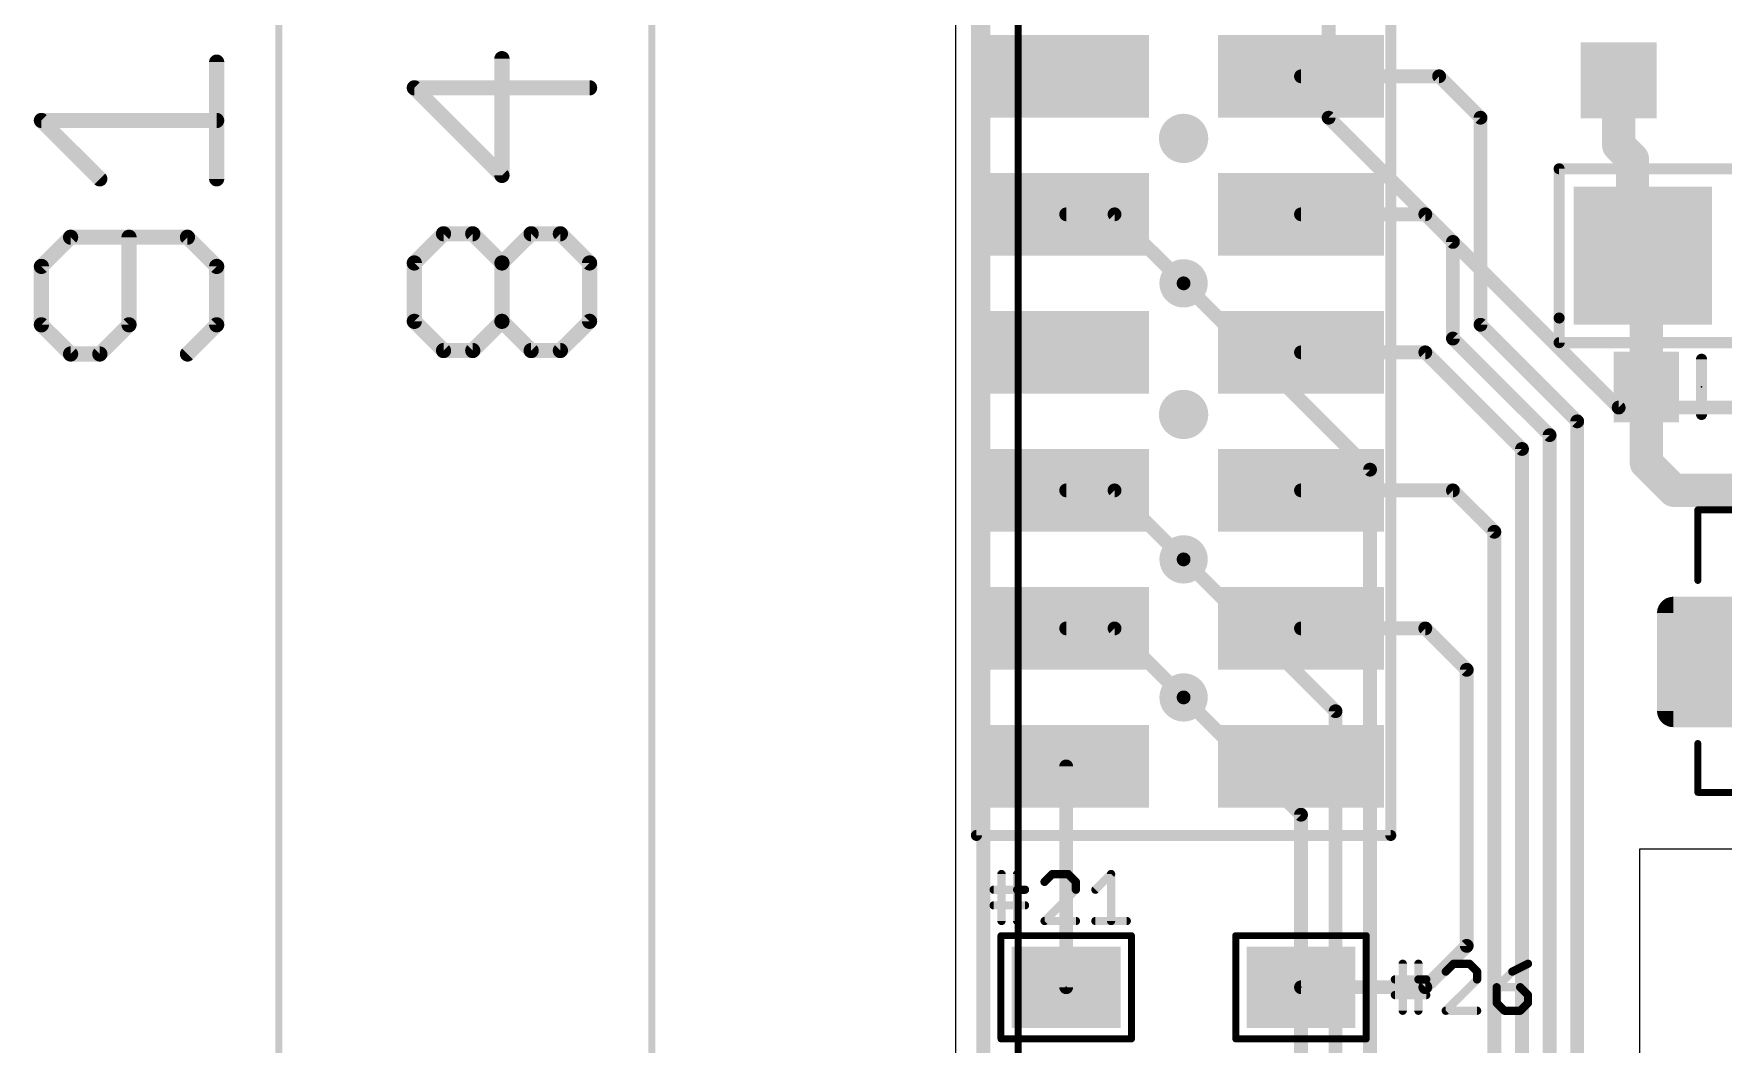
# Model space of a CAD drawing. Extents: x -17 to 57, y -6 to 105.
# Drawn here: x -16.95 to 14.11, y 23.59 to 42.18 of the extents above; entities that cross this region are included whole.
import ezdxf

# ---------------------------------------------------------------- set-up
doc = ezdxf.new("R2010")
doc.units = 0
for name, color, linetype in [('1', 12, 'CONTINUOUS'), ('16', 132, 'CONTINUOUS'), ('18', 110, 'CONTINUOUS'), ('20', 4, 'CONTINUOUS'), ('21', 40, 'CONTINUOUS'), ('22', 6, 'CONTINUOUS'), ('23', 53, 'CONTINUOUS'), ('48', 253, 'CONTINUOUS')]:
    doc.layers.add(name, color=color, linetype=linetype)

# ---------------------------------------------------------------- blocks, each defined once
blk = doc.blocks.new('RECT')
blk.add_solid([(-0.5, -0.5), (0.5, -0.5), (-0.5, 0.5), (0.5, 0.5)])
blk = doc.blocks.new('RECT384000X384000R25')
at = {"const_width": 0.3}
blk.add_lwpolyline([(1.05, -0.9), (1.05, 0.9, 0.4142), (0.9, 1.05), (-0.9, 1.05, 0.4142), (-1.05, 0.9), (-1.05, -0.9, 0.4142), (-0.9, -1.05), (0.9, -1.05, 0.4142)], format="xyb", close=True, dxfattribs=at)
blk.add_solid([(-0.9254, -0.9254), (0.9254, -0.9254), (-0.9254, 0.9254), (0.9254, 0.9254)])
blk = doc.blocks.new('ROUNDV')
at = {"const_width": 0.5}
blk.add_lwpolyline([(0, -0.25, 1), (0, 0.25, 1), (0, -0.25)], format="xyb", dxfattribs=at)

msp = doc.modelspace()

# ---------------------------------------------------------------- linework, layer by layer
at = {"layer": '1'}
for points, const_width in [([(0.508, 0), (0.508, 85.09)], 0.254), ([(12.192, 41.33), (12.192, 40.132)], 0.6096), ([(8.89, 41.402), (6.35, 41.402)], 0.254), ([(9.652, 40.64), (8.89, 41.402)], 0.254), ([(9.652, 36.83), (9.652, 40.64)], 0.254), ([(12.192, 40.132), (12.446, 39.878)], 0.6096), ([(12.446, 39.878), (12.446, 38.2905)], 0.6096), ([(2.032, 38.862), (2.921, 38.862)], 0.254), ([(2.921, 38.862), (4.191, 37.592)], 0.254), ([(8.636, 38.862), (6.35, 38.862)], 0.254), ([(9.144, 38.354), (8.636, 38.862)], 0.254), ([(12.446, 38.2905), (12.6365, 38.1)], 0.6096), ([(9.144, 36.576), (9.144, 38.354)], 0.254), ([(12.7, 38.0365), (12.6365, 38.1)], 0.6096), ([(12.7, 35.687), (12.7, 38.0365)], 0.6096), ([(10.922, 34.798), (9.144, 36.576)], 0.254), ([(11.43, 35.052), (9.652, 36.83)], 0.254), ([(8.636, 36.322), (6.35, 36.322)], 0.254), ([(10.414, 34.544), (8.636, 36.322)], 0.254), ([(12.7, 34.29), (12.7, 35.687)], 0.6096), ([(11.43, 15.748), (11.43, 35.052)], 0.254), ([(10.922, 18.542), (10.922, 34.798)], 0.254), ([(10.414, 20.574), (10.414, 34.544)], 0.254), ([(13.208, 33.782), (12.7, 34.29)], 0.6096), ([(2.032, 33.782), (2.921, 33.782)], 0.254), ([(2.921, 33.782), (4.191, 32.512)], 0.254), ([(9.144, 33.782), (6.35, 33.782)], 0.254), ([(9.906, 33.02), (9.144, 33.782)], 0.254), ([(14.732, 33.782), (13.208, 33.782)], 0.6096), ([(9.906, 22.86), (9.906, 33.02)], 0.254), ([(2.032, 31.242), (2.921, 31.242)], 0.254), ([(2.921, 31.242), (4.191, 29.972)], 0.254), ([(8.636, 31.242), (6.35, 31.242)], 0.254), ([(9.398, 30.48), (8.636, 31.242)], 0.254), ([(9.398, 25.4), (9.398, 30.48)], 0.254), ([(2.032, 28.702), (2.032, 24.638)], 0.254), ([(8.636, 24.638), (9.398, 25.4)], 0.254), ([(6.35, 24.638), (8.636, 24.638)], 0.254)]:
    msp.add_lwpolyline(points, dxfattribs=dict(at, const_width=const_width))
for points, const_width in [([(12.3444, 41.33, 1), (12.0396, 41.33)], 0.3048), ([(6.35, 41.4655, 1), (6.35, 41.3385)], 0.127), ([(8.9349, 41.4469, 1), (8.8451, 41.3571)], 0.127), ([(8.89, 41.3385, 1), (8.89, 41.4655)], 0.127), ([(9.7155, 40.64, 1), (9.5885, 40.64)], 0.127), ([(9.6071, 40.5951, 1), (9.6969, 40.6849)], 0.127), ([(12.2998, 40.2398, 1), (12.0842, 40.0242)], 0.3048), ([(12.0396, 40.132, 1), (12.3444, 40.132)], 0.3048), ([(12.5984, 39.878, 1), (12.2936, 39.878)], 0.3048), ([(12.3382, 39.7702, 1), (12.5538, 39.9858)], 0.3048), ([(2.032, 38.9255, 1), (2.032, 38.7985)], 0.127), ([(2.9659, 38.9069, 1), (2.8761, 38.8171)], 0.127), ([(2.921, 38.7985, 1), (2.921, 38.9255)], 0.127), ([(6.35, 38.9255, 1), (6.35, 38.7985)], 0.127), ([(8.6809, 38.9069, 1), (8.5911, 38.8171)], 0.127), ([(8.636, 38.7985, 1), (8.636, 38.9255)], 0.127), ([(12.5538, 38.3983, 1), (12.3382, 38.1827)], 0.3048), ([(9.2075, 38.354, 1), (9.0805, 38.354)], 0.127), ([(9.0991, 38.3091, 1), (9.1889, 38.3989)], 0.127), ([(12.2936, 38.2905, 1), (12.5984, 38.2905)], 0.3048), ([(12.7443, 38.2078, 1), (12.5287, 37.9922)], 0.3048), ([(12.5287, 37.9922, 1), (12.7443, 38.2078)], 0.3048), ([(12.8524, 38.0365, 1), (12.5476, 38.0365)], 0.3048), ([(12.5922, 37.9287, 1), (12.8078, 38.1443)], 0.3048), ([(4.1461, 37.5471, 1), (4.2359, 37.6369)], 0.127), ([(9.1889, 36.6209, 1), (9.0991, 36.5311)], 0.127), ([(9.6969, 36.8749, 1), (9.6071, 36.7851)], 0.127), ([(9.5885, 36.83, 1), (9.7155, 36.83)], 0.127), ([(6.35, 36.3855, 1), (6.35, 36.2585)], 0.127), ([(8.6809, 36.3669, 1), (8.5911, 36.2771)], 0.127), ([(8.636, 36.2585, 1), (8.636, 36.3855)], 0.127), ([(9.0805, 36.576, 1), (9.2075, 36.576)], 0.127), ([(12.8524, 35.687, 1), (12.5476, 35.687)], 0.3048), ([(12.5476, 35.687, 1), (12.8524, 35.687)], 0.3048), ([(11.4935, 35.052, 1), (11.3665, 35.052)], 0.127), ([(11.3851, 35.0071, 1), (11.4749, 35.0969)], 0.127), ([(10.9855, 34.798, 1), (10.8585, 34.798)], 0.127), ([(10.8771, 34.7531, 1), (10.9669, 34.8429)], 0.127), ([(10.4775, 34.544, 1), (10.3505, 34.544)], 0.127), ([(10.3691, 34.4991, 1), (10.4589, 34.5889)], 0.127), ([(12.8078, 34.3978, 1), (12.5922, 34.1822)], 0.3048), ([(12.5476, 34.29, 1), (12.8524, 34.29)], 0.3048), ([(2.032, 33.8455, 1), (2.032, 33.7185)], 0.127), ([(2.9659, 33.8269, 1), (2.8761, 33.7371)], 0.127), ([(2.921, 33.7185, 1), (2.921, 33.8455)], 0.127), ([(6.35, 33.8455, 1), (6.35, 33.7185)], 0.127), ([(9.1889, 33.8269, 1), (9.0991, 33.7371)], 0.127), ([(9.144, 33.7185, 1), (9.144, 33.8455)], 0.127), ([(13.208, 33.9344, 1), (13.208, 33.6296)], 0.3048), ([(13.1002, 33.6742, 1), (13.3158, 33.8898)], 0.3048), ([(9.9695, 33.02, 1), (9.8425, 33.02)], 0.127), ([(9.8611, 32.9751, 1), (9.9509, 33.0649)], 0.127), ([(4.1461, 32.4671, 1), (4.2359, 32.5569)], 0.127), ([(2.032, 31.3055, 1), (2.032, 31.1785)], 0.127), ([(2.9659, 31.2869, 1), (2.8761, 31.1971)], 0.127), ([(2.921, 31.1785, 1), (2.921, 31.3055)], 0.127), ([(6.35, 31.3055, 1), (6.35, 31.1785)], 0.127), ([(8.6809, 31.2869, 1), (8.5911, 31.1971)], 0.127), ([(8.636, 31.1785, 1), (8.636, 31.3055)], 0.127), ([(9.4615, 30.48, 1), (9.3345, 30.48)], 0.127), ([(9.3531, 30.4351, 1), (9.4429, 30.5249)], 0.127), ([(4.1461, 29.9271, 1), (4.2359, 30.0169)], 0.127), ([(2.0955, 28.702, 1), (1.9685, 28.702)], 0.127), ([(9.4429, 25.3551, 1), (9.3531, 25.4449)], 0.127), ([(9.3345, 25.4, 1), (9.4615, 25.4)], 0.127), ([(1.9685, 24.638, 1), (2.0955, 24.638)], 0.127), ([(6.35, 24.7015, 1), (6.35, 24.5745)], 0.127), ([(8.5911, 24.6829, 1), (8.6809, 24.5931)], 0.127), ([(8.636, 24.5745, 1), (8.636, 24.7015)], 0.127)]:
    msp.add_lwpolyline(points, format="xyb", dxfattribs=dict(at, const_width=const_width))
at = {"layer": '16', "const_width": 0.254}
for points in [[(0.508, 0), (0.508, 85.09)], [(6.858, 40.64), (6.858, 51.816)], [(12.192, 35.306), (6.858, 40.64)], [(4.191, 37.592), (7.62, 34.163)], [(12.192, 35.306), (34.29, 35.306)], [(7.62, 34.163), (7.62, 17.018)], [(4.191, 32.512), (6.985, 29.718)], [(4.191, 29.972), (6.35, 27.813)], [(6.985, 29.718), (6.985, 20.447)], [(6.35, 27.813), (6.35, 21.971)]]:
    msp.add_lwpolyline(points, dxfattribs=at)
at = {"layer": '16', "const_width": 0.127}
for points in [[(6.9029, 40.6849, 1), (6.8131, 40.5951)], [(6.7945, 40.64, 1), (6.9215, 40.64)], [(4.2359, 37.6369, 1), (4.1461, 37.5471)], [(12.192, 35.3695, 1), (12.192, 35.2425)], [(12.1471, 35.2611, 1), (12.2369, 35.3509)], [(7.6835, 34.163, 1), (7.5565, 34.163)], [(7.5751, 34.1181, 1), (7.6649, 34.2079)], [(4.2359, 32.5569, 1), (4.1461, 32.4671)], [(4.2359, 30.0169, 1), (4.1461, 29.9271)], [(7.0485, 29.718, 1), (6.9215, 29.718)], [(6.9401, 29.6731, 1), (7.0299, 29.7629)], [(6.4135, 27.813, 1), (6.2865, 27.813)], [(6.3051, 27.7681, 1), (6.3949, 27.8579)]]:
    msp.add_lwpolyline(points, format="xyb", dxfattribs=at)
at = {"layer": '20'}
for p, q in [((0, -3.81), (0, 88.646)), ((44.831, 27.178), (12.573, 27.178)), ((12.573, 27.178), (12.573, 16.002))]:
    msp.add_line(p, q, dxfattribs=at)
at = {"layer": '21'}
for points, const_width in [([(8.001, 78.232), (8.001, 27.432)], 0.2032), ([(0.381, 27.432), (0.381, 75.692)], 0.2032), ([(11.097, 36.954), (11.097, 39.7)], 0.2032), ([(11.097, 39.7), (18.902, 39.7)], 0.2032), ([(11.097, 36.5), (11.097, 36.954)], 0.2032), ([(18.902, 36.5), (11.097, 36.5)], 0.2032), ([(13.716, 36.195), (13.716, 35.179)], 0.2032), ([(15.848, 33.424), (13.648, 33.424)], 0.127), ([(13.648, 33.424), (13.648, 32.124)], 0.127), ([(13.648, 29.124), (13.648, 28.224)], 0.127), ([(13.648, 28.224), (43.248, 28.224)], 0.127), ([(8.001, 27.432), (0.381, 27.432)], 0.2032), ([(0.8427, 25.8572), (0.8427, 26.7215)], 0.1524), ([(1.1308, 26.7215), (1.1308, 25.8572)], 0.1524), ([(1.7782, 26.7215), (1.6342, 26.5775)], 0.1524), ([(2.0663, 26.7215), (1.7782, 26.7215)], 0.1524), ([(2.2104, 26.5775), (2.0663, 26.7215)], 0.1524), ([(2.5697, 26.4334), (2.8578, 26.7215)], 0.1524), ([(2.8578, 26.7215), (2.8578, 25.8572)], 0.1524), ([(0.6986, 26.4334), (1.1308, 26.4334)], 0.1524), ([(1.1308, 26.4334), (1.2749, 26.4334)], 0.1524), ([(1.6342, 25.8572), (2.2104, 26.4334)], 0.1524), ([(2.2104, 26.4334), (2.2104, 26.5775)], 0.1524), ([(0.6986, 26.1453), (1.2749, 26.1453)], 0.1524), ([(2.2104, 25.8572), (1.6342, 25.8572)], 0.1524), ([(2.5697, 25.8572), (3.1459, 25.8572)], 0.1524), ([(0.832, 23.688), (0.832, 25.588)], 0.127), ([(0.832, 25.588), (3.232, 25.588)], 0.127), ([(3.232, 25.588), (3.232, 23.688)], 0.127), ([(5.15, 23.688), (5.15, 25.588)], 0.127), ([(5.15, 25.588), (7.55, 25.588)], 0.127), ([(7.55, 25.588), (7.55, 23.688)], 0.127), ([(8.0772, 24.7824), (8.5094, 24.7824)], 0.1524), ([(8.2213, 24.2062), (8.2213, 25.0705)], 0.1524), ([(8.5094, 25.0705), (8.5094, 24.2062)], 0.1524), ([(8.5094, 24.7824), (8.6534, 24.7824)], 0.1524), ([(9.1568, 25.0705), (9.0127, 24.9265)], 0.1524), ([(9.0127, 24.2062), (9.5889, 24.7824)], 0.1524), ([(9.4449, 25.0705), (9.1568, 25.0705)], 0.1524), ([(9.5889, 24.9265), (9.4449, 25.0705)], 0.1524), ([(9.5889, 24.7824), (9.5889, 24.9265)], 0.1524), ([(10.2363, 24.9265), (9.9482, 24.6384)], 0.1524), ([(10.5245, 25.0705), (10.2363, 24.9265)], 0.1524), ([(8.0772, 24.4943), (8.6534, 24.4943)], 0.1524), ([(9.9482, 24.6384), (9.9482, 24.3503)], 0.1524), ([(10.3804, 24.6384), (9.9482, 24.6384)], 0.1524), ([(10.5245, 24.4943), (10.3804, 24.6384)], 0.1524), ([(10.5245, 24.3503), (10.5245, 24.4943)], 0.1524), ([(9.5889, 24.2062), (9.0127, 24.2062)], 0.1524), ([(9.9482, 24.3503), (10.0923, 24.2062)], 0.1524), ([(10.0923, 24.2062), (10.3804, 24.2062)], 0.1524), ([(10.3804, 24.2062), (10.5245, 24.3503)], 0.1524), ([(3.232, 23.688), (0.832, 23.688)], 0.127), ([(7.55, 23.688), (5.15, 23.688)], 0.127)]:
    msp.add_lwpolyline(points, dxfattribs=dict(at, const_width=const_width))
for points, const_width in [([(11.1478, 39.7, 1), (11.0462, 39.7)], 0.1016), ([(11.097, 39.7508, 1), (11.097, 39.6492)], 0.1016), ([(11.1478, 36.954, 1), (11.0462, 36.954)], 0.1016), ([(11.0462, 36.954, 1), (11.1478, 36.954)], 0.1016), ([(11.097, 36.5508, 1), (11.097, 36.4492)], 0.1016), ([(11.0462, 36.5, 1), (11.1478, 36.5)], 0.1016), ([(13.7668, 36.195, 1), (13.6652, 36.195)], 0.1016), ([(13.6652, 35.179, 1), (13.7668, 35.179)], 0.1016), ([(13.648, 33.4558, 1), (13.648, 33.3922)], 0.0635), ([(13.6798, 33.424, 1), (13.6163, 33.424)], 0.0635), ([(13.6163, 32.124, 1), (13.6798, 32.124)], 0.0635), ([(13.6798, 29.124, 1), (13.6163, 29.124)], 0.0635), ([(13.648, 28.2557, 1), (13.648, 28.1923)], 0.0635), ([(13.6163, 28.224, 1), (13.6798, 28.224)], 0.0635), ([(0.381, 27.4828, 1), (0.381, 27.3812)], 0.1016), ([(0.3302, 27.432, 1), (0.4318, 27.432)], 0.1016), ([(7.9502, 27.432, 1), (8.0518, 27.432)], 0.1016), ([(8.001, 27.3812, 1), (8.001, 27.4828)], 0.1016), ([(0.8808, 26.7215, 1), (0.8046, 26.7215)], 0.0762), ([(1.1689, 26.7215, 1), (1.0927, 26.7215)], 0.0762), ([(1.7782, 26.7596, 1), (1.7782, 26.6834)], 0.0762), ([(1.8052, 26.6946, 1), (1.7513, 26.7485)], 0.0762), ([(2.0933, 26.7485, 1), (2.0394, 26.6946)], 0.0762), ([(2.0663, 26.6834, 1), (2.0663, 26.7596)], 0.0762), ([(2.8959, 26.7215, 1), (2.8197, 26.7215)], 0.0762), ([(2.8847, 26.6946, 1), (2.8309, 26.7485)], 0.0762), ([(0.6986, 26.4715, 1), (0.6986, 26.3953)], 0.0762), ([(1.1308, 26.4715, 1), (1.1308, 26.3953)], 0.0762), ([(1.1308, 26.3953, 1), (1.1308, 26.4715)], 0.0762), ([(1.2749, 26.3953, 1), (1.2749, 26.4715)], 0.0762), ([(1.6072, 26.6044, 1), (1.6611, 26.5505)], 0.0762), ([(2.2485, 26.5775, 1), (2.1723, 26.5775)], 0.0762), ([(2.1723, 26.4334, 1), (2.2485, 26.4334)], 0.0762), ([(2.1834, 26.5505, 1), (2.2373, 26.6044)], 0.0762), ([(2.2373, 26.4065, 1), (2.1834, 26.4604)], 0.0762), ([(2.5427, 26.4604, 1), (2.5966, 26.4065)], 0.0762), ([(0.6986, 26.1834, 1), (0.6986, 26.1072)], 0.0762), ([(1.2749, 26.1072, 1), (1.2749, 26.1834)], 0.0762), ([(0.8046, 25.8572, 1), (0.8808, 25.8572)], 0.0762), ([(1.0927, 25.8572, 1), (1.1689, 25.8572)], 0.0762), ([(1.6342, 25.8953, 1), (1.6342, 25.8191)], 0.0762), ([(1.6072, 25.8841, 1), (1.6611, 25.8303)], 0.0762), ([(2.2104, 25.8191, 1), (2.2104, 25.8953)], 0.0762), ([(2.5697, 25.8953, 1), (2.5697, 25.8191)], 0.0762), ([(2.8197, 25.8572, 1), (2.8959, 25.8572)], 0.0762), ([(3.1459, 25.8191, 1), (3.1459, 25.8953)], 0.0762), ([(0.832, 25.6197, 1), (0.832, 25.5563)], 0.0635), ([(0.8638, 25.588, 1), (0.8003, 25.588)], 0.0635), ([(3.2638, 25.588, 1), (3.2003, 25.588)], 0.0635), ([(3.232, 25.5563, 1), (3.232, 25.6197)], 0.0635), ([(5.1818, 25.588, 1), (5.1183, 25.588)], 0.0635), ([(5.15, 25.6197, 1), (5.15, 25.5563)], 0.0635), ([(7.5818, 25.588, 1), (7.5183, 25.588)], 0.0635), ([(7.55, 25.5563, 1), (7.55, 25.6197)], 0.0635), ([(8.0772, 24.8205, 1), (8.0772, 24.7443)], 0.0762), ([(8.2594, 25.0705, 1), (8.1832, 25.0705)], 0.0762), ([(8.5475, 25.0705, 1), (8.4713, 25.0705)], 0.0762), ([(8.5094, 24.8205, 1), (8.5094, 24.7443)], 0.0762), ([(8.5094, 24.7443, 1), (8.5094, 24.8205)], 0.0762), ([(8.6534, 24.7443, 1), (8.6534, 24.8205)], 0.0762), ([(8.9858, 24.9534, 1), (9.0397, 24.8995)], 0.0762), ([(9.1568, 25.1086, 1), (9.1568, 25.0324)], 0.0762), ([(9.1837, 25.0436, 1), (9.1298, 25.0975)], 0.0762), ([(9.4718, 25.0975, 1), (9.4179, 25.0436)], 0.0762), ([(9.4449, 25.0324, 1), (9.4449, 25.1086)], 0.0762), ([(9.627, 24.9265, 1), (9.5508, 24.9265)], 0.0762), ([(9.562, 24.8995, 1), (9.6159, 24.9534)], 0.0762), ([(9.6159, 24.7555, 1), (9.562, 24.8094)], 0.0762), ([(10.2193, 24.9606, 1), (10.2534, 24.8924)], 0.0762), ([(10.2633, 24.8995, 1), (10.2094, 24.9534)], 0.0762), ([(10.5415, 25.0365, 1), (10.5074, 25.1046)], 0.0762), ([(8.0772, 24.5324, 1), (8.0772, 24.4562)], 0.0762), ([(8.6534, 24.4562, 1), (8.6534, 24.5324)], 0.0762), ([(9.5508, 24.7824, 1), (9.627, 24.7824)], 0.0762), ([(9.9863, 24.6384, 1), (9.9101, 24.6384)], 0.0762), ([(9.9482, 24.6765, 1), (9.9482, 24.6003)], 0.0762), ([(9.9213, 24.6653, 1), (9.9752, 24.6114)], 0.0762), ([(10.4073, 24.6653, 1), (10.3535, 24.6114)], 0.0762), ([(10.3804, 24.6003, 1), (10.3804, 24.6765)], 0.0762), ([(10.5626, 24.4943, 1), (10.4864, 24.4943)], 0.0762), ([(10.4975, 24.4674, 1), (10.5514, 24.5213)], 0.0762), ([(8.1832, 24.2062, 1), (8.2594, 24.2062)], 0.0762), ([(8.4713, 24.2062, 1), (8.5475, 24.2062)], 0.0762), ([(9.0127, 24.2443, 1), (9.0127, 24.1681)], 0.0762), ([(8.9858, 24.2331, 1), (9.0397, 24.1793)], 0.0762), ([(9.5889, 24.1681, 1), (9.5889, 24.2443)], 0.0762), ([(9.9752, 24.3772, 1), (9.9213, 24.3233)], 0.0762), ([(9.9101, 24.3503, 1), (9.9863, 24.3503)], 0.0762), ([(10.0923, 24.2443, 1), (10.0923, 24.1681)], 0.0762), ([(10.0654, 24.1793, 1), (10.1192, 24.2331)], 0.0762), ([(10.3535, 24.2331, 1), (10.4073, 24.1793)], 0.0762), ([(10.3804, 24.1681, 1), (10.3804, 24.2443)], 0.0762), ([(10.4864, 24.3503, 1), (10.5626, 24.3503)], 0.0762), ([(10.5514, 24.3233, 1), (10.4975, 24.3772)], 0.0762), ([(0.832, 23.7198, 1), (0.832, 23.6563)], 0.0635), ([(0.8003, 23.688, 1), (0.8638, 23.688)], 0.0635), ([(3.2003, 23.688, 1), (3.2638, 23.688)], 0.0635), ([(3.232, 23.6563, 1), (3.232, 23.7198)], 0.0635), ([(5.15, 23.7198, 1), (5.15, 23.6563)], 0.0635), ([(5.1183, 23.688, 1), (5.1818, 23.688)], 0.0635), ([(7.5183, 23.688, 1), (7.5818, 23.688)], 0.0635), ([(7.55, 23.6563, 1), (7.55, 23.7198)], 0.0635)]:
    msp.add_lwpolyline(points, format="xyb", dxfattribs=dict(at, const_width=const_width))
at = {"layer": '22', "const_width": 0.127}
msp.add_lwpolyline([(1.148, 84.584), (1.148, -0.316)], dxfattribs=at)
at = {"layer": '23'}
for p in [(13.716, 35.687), (2.032, 24.638), (6.35, 24.638)]:
    msp.add_point(p, dxfattribs=at)
at = {"layer": '48'}
for points, const_width in [([(-12.446, 87.946), (-12.446, -3.11)], 0.13), ([(-5.588, 84.898), (-5.588, 0.065)], 0.13), ([(-13.5907, 39.5145), (-13.5907, 41.6634)], 0.2794), ([(-8.3444, 39.578), (-8.3444, 41.7269)], 0.2794), ([(-6.7327, 41.1897), (-9.9561, 41.1897)], 0.2794), ([(-9.9561, 41.1897), (-8.3444, 39.578)], 0.2794), ([(-15.7396, 39.5145), (-16.8141, 40.5889)], 0.2794), ([(-16.8141, 40.5889), (-13.5907, 40.5889)], 0.2794), ([(-16.2768, 38.4406), (-16.8141, 37.9034)], 0.2794), ([(-14.1279, 38.4406), (-16.2768, 38.4406)], 0.2794), ([(-15.2024, 36.829), (-15.2024, 38.4406)], 0.2794), ([(-13.5907, 37.9034), (-14.1279, 38.4406)], 0.2794), ([(-9.9561, 37.9669), (-9.4188, 38.5041)], 0.2794), ([(-9.4188, 38.5041), (-8.8816, 38.5041)], 0.2794), ([(-8.8816, 38.5041), (-8.3444, 37.9669)], 0.2794), ([(-8.3444, 37.9669), (-7.8072, 38.5041)], 0.2794), ([(-7.8072, 38.5041), (-7.2699, 38.5041)], 0.2794), ([(-7.2699, 38.5041), (-6.7327, 37.9669)], 0.2794), ([(-16.8141, 37.9034), (-16.8141, 36.829)], 0.2794), ([(-13.5907, 36.829), (-13.5907, 37.9034)], 0.2794), ([(-9.9561, 36.8925), (-9.9561, 37.9669)], 0.2794), ([(-8.3444, 36.8925), (-8.3444, 37.9669)], 0.2794), ([(-6.7327, 37.9669), (-6.7327, 36.8925)], 0.2794), ([(-9.4188, 36.3552), (-9.9561, 36.8925)], 0.2794), ([(-8.3444, 36.8925), (-8.8816, 36.3552)], 0.2794), ([(-7.8072, 36.3552), (-8.3444, 36.8925)], 0.2794), ([(-6.7327, 36.8925), (-7.2699, 36.3552)], 0.2794), ([(-16.8141, 36.829), (-16.2768, 36.2917)], 0.2794), ([(-15.7396, 36.2917), (-15.2024, 36.829)], 0.2794), ([(-14.1279, 36.2917), (-13.5907, 36.829)], 0.2794), ([(-16.2768, 36.2917), (-15.7396, 36.2917)], 0.2794), ([(-8.8816, 36.3552), (-9.4188, 36.3552)], 0.2794), ([(-7.2699, 36.3552), (-7.8072, 36.3552)], 0.2794)]:
    msp.add_lwpolyline(points, dxfattribs=dict(at, const_width=const_width))
at = {"layer": '48', "const_width": 0.1397}
for points in [[(-13.5208, 41.6634, 1), (-13.6606, 41.6634)], [(-8.2745, 41.7269, 1), (-8.4142, 41.7269)], [(-9.9561, 41.2595, 1), (-9.9561, 41.1198)], [(-9.9067, 41.2391, 1), (-10.0054, 41.1403)], [(-6.7327, 41.1198, 1), (-6.7327, 41.2595)], [(-16.8141, 40.6588, 1), (-16.8141, 40.5191)], [(-16.7647, 40.6383, 1), (-16.8634, 40.5395)], [(-13.5907, 40.5191, 1), (-13.5907, 40.6588)], [(-15.789, 39.4651, 1), (-15.6902, 39.5639)], [(-13.6606, 39.5145, 1), (-13.5208, 39.5145)], [(-8.4142, 39.578, 1), (-8.2745, 39.578)], [(-8.3938, 39.5286, 1), (-8.295, 39.6274)], [(-16.2768, 38.5105, 1), (-16.2768, 38.3708)], [(-16.2274, 38.3912, 1), (-16.3262, 38.49)], [(-15.1325, 38.4406, 1), (-15.2722, 38.4406)], [(-14.0785, 38.49, 1), (-14.1773, 38.3912)], [(-14.1279, 38.3708, 1), (-14.1279, 38.5105)], [(-9.4188, 38.574, 1), (-9.4188, 38.4343)], [(-9.3694, 38.4547, 1), (-9.4682, 38.5535)], [(-8.8322, 38.5535, 1), (-8.931, 38.4547)], [(-8.8816, 38.4343, 1), (-8.8816, 38.574)], [(-7.8072, 38.574, 1), (-7.8072, 38.4343)], [(-7.7578, 38.4547, 1), (-7.8565, 38.5535)], [(-7.2205, 38.5535, 1), (-7.3193, 38.4547)], [(-7.2699, 38.4343, 1), (-7.2699, 38.574)], [(-16.7442, 37.9034, 1), (-16.8839, 37.9034)], [(-16.8634, 37.9528, 1), (-16.7647, 37.854)], [(-13.5208, 37.9034, 1), (-13.6606, 37.9034)], [(-13.6401, 37.854, 1), (-13.5413, 37.9528)], [(-9.8862, 37.9669, 1), (-10.0259, 37.9669)], [(-10.0054, 38.0163, 1), (-9.9067, 37.9175)], [(-8.3938, 38.0163, 1), (-8.295, 37.9175)], [(-8.2745, 37.9669, 1), (-8.4142, 37.9669)], [(-8.3938, 37.9175, 1), (-8.295, 38.0163)], [(-6.6629, 37.9669, 1), (-6.8026, 37.9669)], [(-6.7821, 37.9175, 1), (-6.6833, 38.0163)], [(-9.9067, 36.9419, 1), (-10.0054, 36.8431)], [(-8.295, 36.9419, 1), (-8.3938, 36.8431)], [(-8.295, 36.8431, 1), (-8.3938, 36.9419)], [(-6.6833, 36.8431, 1), (-6.7821, 36.9419)], [(-16.8839, 36.829, 1), (-16.7442, 36.829)], [(-16.7647, 36.8784, 1), (-16.8634, 36.7796)], [(-15.2722, 36.829, 1), (-15.1325, 36.829)], [(-15.153, 36.7796, 1), (-15.2518, 36.8784)], [(-13.6606, 36.829, 1), (-13.5208, 36.829)], [(-13.5413, 36.7796, 1), (-13.6401, 36.8784)], [(-10.0259, 36.8925, 1), (-9.8862, 36.8925)], [(-8.4142, 36.8925, 1), (-8.2745, 36.8925)], [(-6.8026, 36.8925, 1), (-6.6629, 36.8925)], [(-16.2768, 36.3616, 1), (-16.2768, 36.2219)], [(-16.3262, 36.2423, 1), (-16.2274, 36.3411)], [(-15.789, 36.3411, 1), (-15.6902, 36.2423)], [(-15.7396, 36.2219, 1), (-15.7396, 36.3616)], [(-14.1773, 36.3411, 1), (-14.0785, 36.2423)], [(-9.4188, 36.4251, 1), (-9.4188, 36.2854)], [(-9.4682, 36.3058, 1), (-9.3694, 36.4046)], [(-8.931, 36.4046, 1), (-8.8322, 36.3058)], [(-8.8816, 36.2854, 1), (-8.8816, 36.4251)], [(-7.8072, 36.4251, 1), (-7.8072, 36.2854)], [(-7.8565, 36.3058, 1), (-7.7578, 36.4046)], [(-7.3193, 36.4046, 1), (-7.2205, 36.3058)], [(-7.2699, 36.2854, 1), (-7.2699, 36.4251)]]:
    msp.add_lwpolyline(points, format="xyb", dxfattribs=at)

# ---------------------------------------------------------------- block references
at = {"layer": '1'}
for p, xscale, yscale in [((2.032, 41.402), 3.048, 1.524), ((2.032, 38.862), 3.048, 1.524), ((12.6365, 38.1), 2.54, 2.54), ((2.032, 36.322), 3.048, 1.524), ((12.7, 35.687), 1.2, 1.3), ((2.032, 33.782), 3.048, 1.524), ((2.032, 31.242), 3.048, 1.524), ((2.032, 28.702), 3.048, 1.524)]:
    msp.add_blockref('RECT', p, dxfattribs=dict(at, xscale=xscale, yscale=yscale))
for p, xscale, yscale, rotation in [((6.35, 41.402), 3.048, 1.524, 180), ((12.192, 41.33), 1.4, 1.4, 180), ((6.35, 38.862), 3.048, 1.524, 180), ((6.35, 36.322), 3.048, 1.524, 180), ((6.35, 33.782), 3.048, 1.524, 180), ((6.35, 31.242), 3.048, 1.524, 180), ((6.35, 28.702), 3.048, 1.524, 180), ((2.032, 24.638), 1.5, 2, 90), ((6.35, 24.638), 1.5, 2, 90)]:
    msp.add_blockref('RECT', p, dxfattribs=dict(at, xscale=xscale, yscale=yscale, rotation=rotation))
msp.add_blockref('RECT384000X384000R25', (14.098, 30.624), dxfattribs=at)
at = {"layer": '18'}
for p, xscale, yscale in [((4.191, 40.259), 0.9064, 0.9064), ((4.191, 40.259), 0.9064, 0.9064), ((4.191, 37.592), 0.889, 0.889), ((4.191, 37.592), 0.889, 0.889), ((4.191, 35.179), 0.9064, 0.9064), ((4.191, 35.179), 0.9064, 0.9064), ((4.191, 32.512), 0.889, 0.889), ((4.191, 32.512), 0.889, 0.889), ((4.191, 29.972), 0.889, 0.889), ((4.191, 29.972), 0.889, 0.889)]:
    msp.add_blockref('ROUNDV', p, dxfattribs=dict(at, xscale=xscale, yscale=yscale))

doc.saveas('drawing.dxf')
